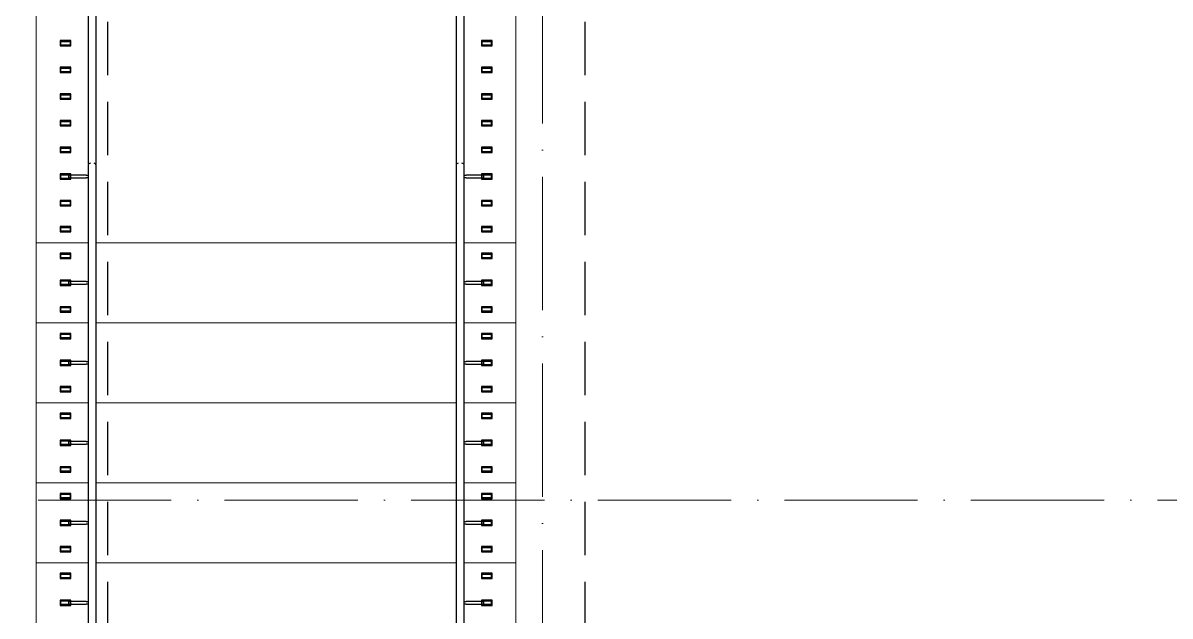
# Model space of a CAD drawing. Header units: millimetres. Extents: x -213536 to 1564669, y -45299 to 942238.
# Drawn here: x 522916 to 527220, y 513868 to 516092 of the extents above; entities that cross this region are included whole.
import ezdxf

# ---------------------------------------------------------------- set-up
doc = ezdxf.new("R2010")
doc.units = ezdxf.units.MM
doc.linetypes.add('50_200_ШТРИХ_1Т_ш5_п1_п1_', pattern=[700, 500, -100, 0, -100])
doc.linetypes.add('Штриховая _2 мм - 1 мм_', pattern=[300, 200, -100])
for name, color, linetype, lineweight in [('0-1', 7, 'Continuous', 5), ('0-2', 7, 'Continuous', 9), ('3) ЖБ 4м', 3, 'Continuous', 30), ('Контуры', 7, 'Continuous', 9), ('Линии подступенков', 7, 'Continuous', 9), ('Линии свеса', 7, 'Continuous', 9), ('Ограждение-1', 7, 'Continuous', 25), ('Оси-2', 7, '50_200_ШТРИХ_1Т_ш5_п1_п1_', 9)]:
    doc.layers.add(name, color=color, linetype=linetype, lineweight=lineweight)
doc.layers.add('СТ-1_1', color=7, linetype='Штриховая _2 мм - 1 мм_', lineweight=90, true_color=0x888888)
doc.layers.get('0-2').off()

# ---------------------------------------------------------------- blocks, each defined once
blk = doc.blocks.new('Ос 3 эт верх часть')
at = {"layer": 'Оси-2'}
for p, q in [((524866, 499613), (524866, 535177.6)), ((535374.3, 514302.4), (426847.2, 514302.4))]:
    blk.add_line(p, q, dxfattribs=at)
blk = doc.blocks.new('О_Балясина_Труба_ГОСТ 1 - О_Балясина_Труба_ГОСТ 8645-68 2-34827333-АИ2_03_План отделки стен 3-го этажа _Часть 1_')
at = {"layer": 'Ограждение-1'}
for p, q in [((20, 10), (-20, 10)), ((-20, 10), (-20, -10)), ((-17, -7), (-17, 7)), ((-17, 7), (17, 7)), ((17, 7), (17, -7)), ((20, -10), (20, 10)), ((-20, -10), (20, -10)), ((17, -7), (-17, -7))]:
    blk.add_line(p, q, dxfattribs=at)
blk = doc.blocks.new('О_Элемент поручня_Маршевый с прямым участком_Труба_ГОСТ 8732-78 - О_Элемент поручня_Маршевый с прямым участком_Труба_ГОСТ 8732-78-34844896-АИ2_03_План отделки стен 3-го этажа _Часть 1_')
at = {"layer": 'Ограждение-1'}
for p, q in [((-6.7, 0), (-4202.9, 0)), ((-4202.9, -30), (-6.7, -30))]:
    blk.add_line(p, q, dxfattribs=at)
for start_param, end_param in [(5.137766, 6.283185), (3.141593, 4.185449)]:
    blk.add_ellipse((-6.7, -15), major_axis=(0, 15), ratio=0.447291, start_param=start_param, end_param=end_param, dxfattribs=at)
blk = doc.blocks.new('О_Элемент поручня_Маршевый с прямым участком_Труба_ГОСТ 8732-78 - О_Элемент поручня_Маршевый с прямым участком_Труба_ГОСТ 8732-78-34824621-АИ2_03_План отделки стен 3-го этажа _Часть 1_')
at = {"layer": 'Ограждение-1'}
for p, q in [((-4202, 0), (-5903.4, 0)), ((-5903.4, -2), (-5903.4, 0)), ((-5903.4, -30), (-5903.4, -28)), ((-5903.4, -30), (-4202, -30))]:
    blk.add_line(p, q, dxfattribs=at)
blk = doc.blocks.new('О_Балясина_Труба_ГОСТ 1 - О_Балясина_Труба_ГОСТ 8645-68 2-34874060-АИ2_03_План отделки стен 3-го этажа _Часть 1_')
at = {"layer": 'Ограждение-1'}
for p, q in [((20, 10), (-20, 10)), ((-20, 10), (-20, -10)), ((-17, -7), (-17, 7)), ((-17, 7), (17, 7)), ((17, 7), (17, -7)), ((20, -10), (20, 10)), ((-20, -10), (20, -10)), ((17, -7), (-17, -7))]:
    blk.add_line(p, q, dxfattribs=at)
blk = doc.blocks.new('О_Балясина_Труба_ГОСТ 1 - О_Балясина_Труба_ГОСТ 8645-68 2-34876323-АИ2_03_План отделки стен 3-го этажа _Часть 1_')
at = {"layer": 'Ограждение-1'}
for p, q in [((20, 10), (-20, 10)), ((-20, 10), (-20, -10)), ((-17, -7), (-17, 7)), ((-17, 7), (17, 7)), ((17, 7), (17, -7)), ((20, -10), (20, 10)), ((-20, -10), (20, -10)), ((17, -7), (-17, -7))]:
    blk.add_line(p, q, dxfattribs=at)
blk = doc.blocks.new('О_Балясина_Труба_ГОСТ 1 - О_Балясина_Труба_ГОСТ 8645-68 2-34906420-АИ2_03_План отделки стен 3-го этажа _Часть 1_')
at = {"layer": 'Ограждение-1'}
for p, q in [((20, 10), (-20, 10)), ((-20, 10), (-20, -10)), ((-17, 7), (17, 7)), ((-17, -7), (-17, 7)), ((17, 7), (17, -7)), ((20, -10), (20, 10)), ((-20, -10), (20, -10)), ((17, -7), (-17, -7))]:
    blk.add_line(p, q, dxfattribs=at)
blk = doc.blocks.new('О_Элемент поручня_Маршевый с прямым участком_Труба_ГОСТ 8732-78 - О_Элемент поручня_Маршевый с прямым участком_Труба_ГОСТ 8732-78-34906425-АИ2_03_План отделки стен 3-го этажа _Часть 1_')
at = {"layer": 'Ограждение-1'}
for p, q in [((-6.7, 30), (-4202.9, 30)), ((-4202.9, 0), (-6.7, 0))]:
    blk.add_line(p, q, dxfattribs=at)
for start_param, end_param in [(5.239328, 6.283185), (3.141593, 4.287012)]:
    blk.add_ellipse((-6.7, 15), major_axis=(0, 15), ratio=0.447291, start_param=start_param, end_param=end_param, dxfattribs=at)
blk = doc.blocks.new('О_Элемент поручня_Маршевый с прямым участком_Труба_ГОСТ 8732-78 - О_Элемент поручня_Маршевый с прямым участком_Труба_ГОСТ 8732-78-34906426-АИ2_03_План отделки стен 3-го этажа _Часть 1_')
at = {"layer": 'Ограждение-1'}
for p, q in [((-4202, 30), (-5903.4, 30)), ((-5903.4, 28), (-5903.4, 30)), ((-5903.4, 0), (-5903.4, 2)), ((-5903.4, 0), (-4202, 0))]:
    blk.add_line(p, q, dxfattribs=at)
blk = doc.blocks.new('О_Балясина_Труба_ГОСТ 1 - О_Балясина_Труба_ГОСТ 8645-68 2-34906428-АИ2_03_План отделки стен 3-го этажа _Часть 1_')
at = {"layer": 'Ограждение-1'}
for p, q in [((20, 10), (-20, 10)), ((-20, 10), (-20, -10)), ((-17, 7), (17, 7)), ((-17, -7), (-17, 7)), ((17, 7), (17, -7)), ((20, -10), (20, 10)), ((-20, -10), (20, -10)), ((17, -7), (-17, -7))]:
    blk.add_line(p, q, dxfattribs=at)
blk = doc.blocks.new('О_Балясина_Труба_ГОСТ 1 - О_Балясина_Труба_ГОСТ 8645-68 2-34906429-АИ2_03_План отделки стен 3-го этажа _Часть 1_')
at = {"layer": 'Ограждение-1'}
for p, q in [((20, 10), (-20, 10)), ((-20, 10), (-20, -10)), ((-17, 7), (17, 7)), ((-17, -7), (-17, 7)), ((17, 7), (17, -7)), ((20, -10), (20, 10)), ((-20, -10), (20, -10)), ((17, -7), (-17, -7))]:
    blk.add_line(p, q, dxfattribs=at)
blk = doc.blocks.new('О_Кронштейн_Форма Г_Круг_ГОСТ 25903 - О_Кронштейн_Форма Г_Круг_ГОСТ 2590-2006 2-33587490-АИ2_03_План отделки стен 3-го этажа _Часть 1_')
at = {"layer": 'Ограждение-1'}
for p, q in [((93926.6, 66420.8), (93922.1, 66420.8)), ((93922.1, 66415.8), (93922.1, 66420.8)), ((93922.1, 66410.8), (93922.1, 66415.8)), ((93987.1, 66420.8), (93929.6, 66420.8)), ((93922.1, 66410.8), (93926.6, 66410.8)), ((93929.6, 66410.8), (93987.1, 66410.8))]:
    blk.add_line(p, q, dxfattribs=at)
at = {"layer": 'Ограждение-1', "flags": 128}
for points in [[(93987.1, 66420.8), (93988.1, 66420.8), (93989.1, 66420.8), (93990.1, 66420.8), (93991.1, 66420.8), (93992.1, 66420.8), (93993.1, 66420.8), (93994, 66420.8), (93995, 66420.8)], [(93995.3, 66410.8), (93994.3, 66410.8), (93993.3, 66410.8), (93992.4, 66410.8), (93991.4, 66410.8), (93990.4, 66410.8), (93989.4, 66410.8), (93988.4, 66410.8), (93987.4, 66410.8), (93987.1, 66410.8)]]:
    blk.add_lwpolyline(points, dxfattribs=at)
blk = doc.blocks.new('О_Кронштейн_Форма Г_Круг_ГОСТ 25903 - О_Кронштейн_Форма Г_Круг_ГОСТ 2590-2006 2-33629714-АИ2_03_План отделки стен 3-го этажа _Часть 1_')
at = {"layer": 'Ограждение-1'}
for p, q in [((95470.4, 66420.8), (95412.9, 66420.8)), ((95477.9, 66420.8), (95473.4, 66420.8)), ((95477.9, 66420.8), (95477.9, 66415.8)), ((95477.9, 66415.8), (95477.9, 66410.8)), ((95412.9, 66410.8), (95470.4, 66410.8)), ((95473.4, 66410.8), (95477.9, 66410.8))]:
    blk.add_line(p, q, dxfattribs=at)
at = {"layer": 'Ограждение-1', "flags": 128}
for points in [[(95404.7, 66420.8), (95405.7, 66420.8), (95406.7, 66420.8), (95407.6, 66420.8), (95408.6, 66420.8), (95409.6, 66420.8), (95410.6, 66420.8), (95411.6, 66420.8), (95412.6, 66420.8), (95412.9, 66420.8)], [(95412.9, 66410.8), (95411.9, 66410.8), (95410.9, 66410.8), (95409.9, 66410.8), (95408.9, 66410.8), (95407.9, 66410.8), (95406.9, 66410.8), (95406, 66410.8), (95405, 66410.8)]]:
    blk.add_lwpolyline(points, dxfattribs=at)
blk = doc.blocks.new('0125-Р-ОО-Ш2-АР-о_23_10_2024_rvt-1-АИ2_03_План отделки стен 3-го этажа _Часть 1_')
at = {"layer": 'Контуры'}
for p, q in [((93800, 72065), (93800, 70365)), ((95600, 70365), (95600, 71688)), ((93994.8, 70365), (93800, 70365)), ((93800, 70365), (93800, 70065)), ((95375.2, 70365), (94024.8, 70365)), ((95600, 70365), (95405.2, 70365)), ((95600, 70365), (95600, 70065)), ((93800, 70065), (93800, 69765)), ((95600, 70065), (95600, 69765)), ((93800, 69765), (93800, 69465)), ((95600, 69765), (95600, 69465)), ((93800, 69465), (93800, 69165)), ((95600, 69465), (95600, 69165)), ((93800, 69165), (93800, 68865)), ((95600, 69165), (95600, 68865))]:
    blk.add_line(p, q, dxfattribs=at)
at = {"layer": 'Линии подступенков'}
for p, q in [((93994.8, 70365), (93800, 70365)), ((95375.2, 70365), (94024.8, 70365)), ((95600, 70365), (95405.2, 70365)), ((93994.8, 70065), (93800, 70065)), ((95375.2, 70065), (94024.8, 70065)), ((95600, 70065), (95405.2, 70065)), ((93994.8, 69765), (93800, 69765)), ((95375.2, 69765), (94024.8, 69765)), ((95600, 69765), (95405.2, 69765)), ((93994.8, 69465), (93800, 69465)), ((95375.2, 69465), (94024.8, 69465)), ((95600, 69465), (95405.2, 69465)), ((93994.8, 69165), (93800, 69165)), ((95375.2, 69165), (94024.8, 69165)), ((95600, 69165), (95405.2, 69165))]:
    blk.add_line(p, q, dxfattribs=at)
at = {"layer": 'Линии свеса'}
for p, q in [((93994.8, 70065), (93800, 70065)), ((95375.2, 70065), (94024.8, 70065)), ((95600, 70065), (95405.2, 70065)), ((93994.8, 69765), (93800, 69765)), ((95375.2, 69765), (94024.8, 69765)), ((95600, 69765), (95405.2, 69765)), ((93994.8, 69465), (93800, 69465)), ((95375.2, 69465), (94024.8, 69465)), ((95600, 69465), (95405.2, 69465)), ((93994.8, 69165), (93800, 69165)), ((95375.2, 69165), (94024.8, 69165)), ((95600, 69165), (95405.2, 69165))]:
    blk.add_line(p, q, dxfattribs=at)
at = {"layer": '0-2'}
for name, p, rotation in [('О_Элемент поручня_Маршевый с прямым участком_Труба_ГОСТ 8732-78 - О_Элемент поручня_Маршевый с прямым участком_Труба_ГОСТ 8732-78-34824621-АИ2_03_План отделки стен 3-го этажа _Часть 1_', (93994.8, 76565), 89.99999999999733), ('О_Элемент поручня_Маршевый с прямым участком_Труба_ГОСТ 8732-78 - О_Элемент поручня_Маршевый с прямым участком_Труба_ГОСТ 8732-78-34906426-АИ2_03_План отделки стен 3-го этажа _Часть 1_', (95405.2, 76565), 90.0000000000027), ('О_Балясина_Труба_ГОСТ 1 - О_Балясина_Труба_ГОСТ 8645-68 2-34876323-АИ2_03_План отделки стен 3-го этажа _Часть 1_', (93909.6, 71113.5), 180), ('О_Балясина_Труба_ГОСТ 1 - О_Балясина_Труба_ГОСТ 8645-68 2-34876323-АИ2_03_План отделки стен 3-го этажа _Часть 1_', (93909.6, 71013.5), 180), ('О_Балясина_Труба_ГОСТ 1 - О_Балясина_Труба_ГОСТ 8645-68 2-34827333-АИ2_03_План отделки стен 3-го этажа _Часть 1_', (93909.6, 70913.9), 180), ('О_Балясина_Труба_ГОСТ 1 - О_Балясина_Труба_ГОСТ 8645-68 2-34876323-АИ2_03_План отделки стен 3-го этажа _Часть 1_', (93909.6, 70813.5), 180), ('О_Балясина_Труба_ГОСТ 1 - О_Балясина_Труба_ГОСТ 8645-68 2-34876323-АИ2_03_План отделки стен 3-го этажа _Часть 1_', (93909.6, 70713.5), 180), ('О_Элемент поручня_Маршевый с прямым участком_Труба_ГОСТ 8732-78 - О_Элемент поручня_Маршевый с прямым участком_Труба_ГОСТ 8732-78-34844896-АИ2_03_План отделки стен 3-го этажа _Часть 1_', (93994.8, 70665), 89.99999999999733), ('О_Элемент поручня_Маршевый с прямым участком_Труба_ГОСТ 8732-78 - О_Элемент поручня_Маршевый с прямым участком_Труба_ГОСТ 8732-78-34906425-АИ2_03_План отделки стен 3-го этажа _Часть 1_', (95405.2, 70665), 90.0000000000027), ('О_Балясина_Труба_ГОСТ 1 - О_Балясина_Труба_ГОСТ 8645-68 2-34827333-АИ2_03_План отделки стен 3-го этажа _Часть 1_', (93909.6, 70613.9), 180), ('О_Балясина_Труба_ГОСТ 1 - О_Балясина_Труба_ГОСТ 8645-68 2-34874060-АИ2_03_План отделки стен 3-го этажа _Часть 1_', (93909.6, 70514), 180), ('О_Балясина_Труба_ГОСТ 1 - О_Балясина_Труба_ГОСТ 8645-68 2-34874060-АИ2_03_План отделки стен 3-го этажа _Часть 1_', (93909.6, 70416), 180), ('О_Балясина_Труба_ГОСТ 1 - О_Балясина_Труба_ГОСТ 8645-68 2-34874060-АИ2_03_План отделки стен 3-го этажа _Часть 1_', (93909.6, 70316), 180), ('О_Балясина_Труба_ГОСТ 1 - О_Балясина_Труба_ГОСТ 8645-68 2-34827333-АИ2_03_План отделки стен 3-го этажа _Часть 1_', (93909.6, 70215.4), 180), ('О_Балясина_Труба_ГОСТ 1 - О_Балясина_Труба_ГОСТ 8645-68 2-34874060-АИ2_03_План отделки стен 3-го этажа _Часть 1_', (93909.6, 70115.6), 180), ('О_Балясина_Труба_ГОСТ 1 - О_Балясина_Труба_ГОСТ 8645-68 2-34874060-АИ2_03_План отделки стен 3-го этажа _Часть 1_', (93909.6, 70015.6), 180), ('О_Балясина_Труба_ГОСТ 1 - О_Балясина_Труба_ГОСТ 8645-68 2-34827333-АИ2_03_План отделки стен 3-го этажа _Часть 1_', (93909.6, 69914.6), 180), ('О_Балясина_Труба_ГОСТ 1 - О_Балясина_Труба_ГОСТ 8645-68 2-34874060-АИ2_03_План отделки стен 3-го этажа _Часть 1_', (93909.6, 69816), 180), ('О_Балясина_Труба_ГОСТ 1 - О_Балясина_Труба_ГОСТ 8645-68 2-34874060-АИ2_03_План отделки стен 3-го этажа _Часть 1_', (93909.6, 69716), 180), ('О_Балясина_Труба_ГОСТ 1 - О_Балясина_Труба_ГОСТ 8645-68 2-34827333-АИ2_03_План отделки стен 3-го этажа _Часть 1_', (93909.6, 69615.4), 180), ('О_Балясина_Труба_ГОСТ 1 - О_Балясина_Труба_ГОСТ 8645-68 2-34874060-АИ2_03_План отделки стен 3-го этажа _Часть 1_', (93909.6, 69515.6), 180), ('О_Балясина_Труба_ГОСТ 1 - О_Балясина_Труба_ГОСТ 8645-68 2-34874060-АИ2_03_План отделки стен 3-го этажа _Часть 1_', (93909.6, 69415.6), 180), ('О_Балясина_Труба_ГОСТ 1 - О_Балясина_Труба_ГОСТ 8645-68 2-34827333-АИ2_03_План отделки стен 3-го этажа _Часть 1_', (93909.6, 69314.8), 180), ('О_Балясина_Труба_ГОСТ 1 - О_Балясина_Труба_ГОСТ 8645-68 2-34874060-АИ2_03_План отделки стен 3-го этажа _Часть 1_', (93909.6, 69216), 180), ('О_Балясина_Труба_ГОСТ 1 - О_Балясина_Труба_ГОСТ 8645-68 2-34874060-АИ2_03_План отделки стен 3-го этажа _Часть 1_', (93909.6, 69116), 180), ('О_Балясина_Труба_ГОСТ 1 - О_Балясина_Труба_ГОСТ 8645-68 2-34827333-АИ2_03_План отделки стен 3-го этажа _Часть 1_', (93909.6, 69015.4), 180)]:
    blk.add_blockref(name, p, dxfattribs=dict(at, rotation=rotation))
for name, p in [('О_Балясина_Труба_ГОСТ 1 - О_Балясина_Труба_ГОСТ 8645-68 2-34906429-АИ2_03_План отделки стен 3-го этажа _Часть 1_', (95490.4, 71113.5)), ('О_Балясина_Труба_ГОСТ 1 - О_Балясина_Труба_ГОСТ 8645-68 2-34906429-АИ2_03_План отделки стен 3-го этажа _Часть 1_', (95490.4, 71013.5)), ('О_Балясина_Труба_ГОСТ 1 - О_Балясина_Труба_ГОСТ 8645-68 2-34906420-АИ2_03_План отделки стен 3-го этажа _Часть 1_', (95490.4, 70913.9)), ('О_Балясина_Труба_ГОСТ 1 - О_Балясина_Труба_ГОСТ 8645-68 2-34906429-АИ2_03_План отделки стен 3-го этажа _Часть 1_', (95490.4, 70813.5)), ('О_Балясина_Труба_ГОСТ 1 - О_Балясина_Труба_ГОСТ 8645-68 2-34906429-АИ2_03_План отделки стен 3-го этажа _Часть 1_', (95490.4, 70713.5)), ('О_Кронштейн_Форма Г_Круг_ГОСТ 25903 - О_Кронштейн_Форма Г_Круг_ГОСТ 2590-2006 2-33587490-АИ2_03_План отделки стен 3-го этажа _Часть 1_', (0, 4198.2)), ('О_Кронштейн_Форма Г_Круг_ГОСТ 25903 - О_Кронштейн_Форма Г_Круг_ГОСТ 2590-2006 2-33629714-АИ2_03_План отделки стен 3-го этажа _Часть 1_', (0, 4198.2)), ('О_Балясина_Труба_ГОСТ 1 - О_Балясина_Труба_ГОСТ 8645-68 2-34906420-АИ2_03_План отделки стен 3-го этажа _Часть 1_', (95490.4, 70613.9)), ('О_Балясина_Труба_ГОСТ 1 - О_Балясина_Труба_ГОСТ 8645-68 2-34906428-АИ2_03_План отделки стен 3-го этажа _Часть 1_', (95490.4, 70514)), ('О_Балясина_Труба_ГОСТ 1 - О_Балясина_Труба_ГОСТ 8645-68 2-34906428-АИ2_03_План отделки стен 3-го этажа _Часть 1_', (95490.4, 70416)), ('О_Балясина_Труба_ГОСТ 1 - О_Балясина_Труба_ГОСТ 8645-68 2-34906428-АИ2_03_План отделки стен 3-го этажа _Часть 1_', (95490.4, 70316)), ('О_Кронштейн_Форма Г_Круг_ГОСТ 25903 - О_Кронштейн_Форма Г_Круг_ГОСТ 2590-2006 2-33587490-АИ2_03_План отделки стен 3-го этажа _Часть 1_', (0, 3799.7)), ('О_Кронштейн_Форма Г_Круг_ГОСТ 25903 - О_Кронштейн_Форма Г_Круг_ГОСТ 2590-2006 2-33629714-АИ2_03_План отделки стен 3-го этажа _Часть 1_', (0, 3799.7)), ('О_Балясина_Труба_ГОСТ 1 - О_Балясина_Труба_ГОСТ 8645-68 2-34906420-АИ2_03_План отделки стен 3-го этажа _Часть 1_', (95490.4, 70215.4)), ('О_Балясина_Труба_ГОСТ 1 - О_Балясина_Труба_ГОСТ 8645-68 2-34906428-АИ2_03_План отделки стен 3-го этажа _Часть 1_', (95490.4, 70115.6)), ('О_Балясина_Труба_ГОСТ 1 - О_Балясина_Труба_ГОСТ 8645-68 2-34906428-АИ2_03_План отделки стен 3-го этажа _Часть 1_', (95490.4, 70015.6)), ('О_Кронштейн_Форма Г_Круг_ГОСТ 25903 - О_Кронштейн_Форма Г_Круг_ГОСТ 2590-2006 2-33587490-АИ2_03_План отделки стен 3-го этажа _Часть 1_', (0, 3499)), ('О_Кронштейн_Форма Г_Круг_ГОСТ 25903 - О_Кронштейн_Форма Г_Круг_ГОСТ 2590-2006 2-33629714-АИ2_03_План отделки стен 3-го этажа _Часть 1_', (0, 3499)), ('О_Балясина_Труба_ГОСТ 1 - О_Балясина_Труба_ГОСТ 8645-68 2-34906420-АИ2_03_План отделки стен 3-го этажа _Часть 1_', (95490.4, 69914.6)), ('О_Балясина_Труба_ГОСТ 1 - О_Балясина_Труба_ГОСТ 8645-68 2-34906428-АИ2_03_План отделки стен 3-го этажа _Часть 1_', (95490.4, 69816)), ('О_Балясина_Труба_ГОСТ 1 - О_Балясина_Труба_ГОСТ 8645-68 2-34906428-АИ2_03_План отделки стен 3-го этажа _Часть 1_', (95490.4, 69716)), ('О_Кронштейн_Форма Г_Круг_ГОСТ 25903 - О_Кронштейн_Форма Г_Круг_ГОСТ 2590-2006 2-33587490-АИ2_03_План отделки стен 3-го этажа _Часть 1_', (0, 3199.7)), ('О_Кронштейн_Форма Г_Круг_ГОСТ 25903 - О_Кронштейн_Форма Г_Круг_ГОСТ 2590-2006 2-33629714-АИ2_03_План отделки стен 3-го этажа _Часть 1_', (0, 3199.7)), ('О_Балясина_Труба_ГОСТ 1 - О_Балясина_Труба_ГОСТ 8645-68 2-34906420-АИ2_03_План отделки стен 3-го этажа _Часть 1_', (95490.4, 69615.4)), ('О_Балясина_Труба_ГОСТ 1 - О_Балясина_Труба_ГОСТ 8645-68 2-34906428-АИ2_03_План отделки стен 3-го этажа _Часть 1_', (95490.4, 69515.6)), ('О_Балясина_Труба_ГОСТ 1 - О_Балясина_Труба_ГОСТ 8645-68 2-34906428-АИ2_03_План отделки стен 3-го этажа _Часть 1_', (95490.4, 69415.6)), ('О_Кронштейн_Форма Г_Круг_ГОСТ 25903 - О_Кронштейн_Форма Г_Круг_ГОСТ 2590-2006 2-33587490-АИ2_03_План отделки стен 3-го этажа _Часть 1_', (0, 2899.1)), ('О_Кронштейн_Форма Г_Круг_ГОСТ 25903 - О_Кронштейн_Форма Г_Круг_ГОСТ 2590-2006 2-33629714-АИ2_03_План отделки стен 3-го этажа _Часть 1_', (0, 2899.1)), ('О_Балясина_Труба_ГОСТ 1 - О_Балясина_Труба_ГОСТ 8645-68 2-34906420-АИ2_03_План отделки стен 3-го этажа _Часть 1_', (95490.4, 69314.8)), ('О_Балясина_Труба_ГОСТ 1 - О_Балясина_Труба_ГОСТ 8645-68 2-34906428-АИ2_03_План отделки стен 3-го этажа _Часть 1_', (95490.4, 69216)), ('О_Балясина_Труба_ГОСТ 1 - О_Балясина_Труба_ГОСТ 8645-68 2-34906428-АИ2_03_План отделки стен 3-го этажа _Часть 1_', (95490.4, 69116)), ('О_Кронштейн_Форма Г_Круг_ГОСТ 25903 - О_Кронштейн_Форма Г_Круг_ГОСТ 2590-2006 2-33587490-АИ2_03_План отделки стен 3-го этажа _Часть 1_', (0, 2599.7)), ('О_Кронштейн_Форма Г_Круг_ГОСТ 25903 - О_Кронштейн_Форма Г_Круг_ГОСТ 2590-2006 2-33629714-АИ2_03_План отделки стен 3-го этажа _Часть 1_', (0, 2599.7)), ('О_Балясина_Труба_ГОСТ 1 - О_Балясина_Труба_ГОСТ 8645-68 2-34906420-АИ2_03_План отделки стен 3-го этажа _Часть 1_', (95490.4, 69015.4))]:
    blk.add_blockref(name, p, dxfattribs=at)
blk = doc.blocks.new('3этВверх')
at = {"layer": 'СТ-1_1', "lineweight": 25}
for p, q in [((523234, 511696.1), (523234, 519840.4)), ((525026, 511696.1), (525026, 516590.4))]:
    blk.add_line(p, q, dxfattribs=at)
at = {"layer": '0-1'}
blk.add_blockref('0125-Р-ОО-Ш2-АР-о_23_10_2024_rvt-1-АИ2_03_План отделки стен 3-го этажа _Часть 1_', (429166, 444902.4), dxfattribs=at)

msp = doc.modelspace()

# ---------------------------------------------------------------- block references
at = {"color": 5, "lineweight": 30}
msp.add_blockref('Ос 3 эт верх часть', (0, 0), dxfattribs=at)
at = {"layer": '3) ЖБ 4м'}
msp.add_blockref('3этВверх', (0, 0), dxfattribs=at)

doc.saveas('drawing.dxf')
